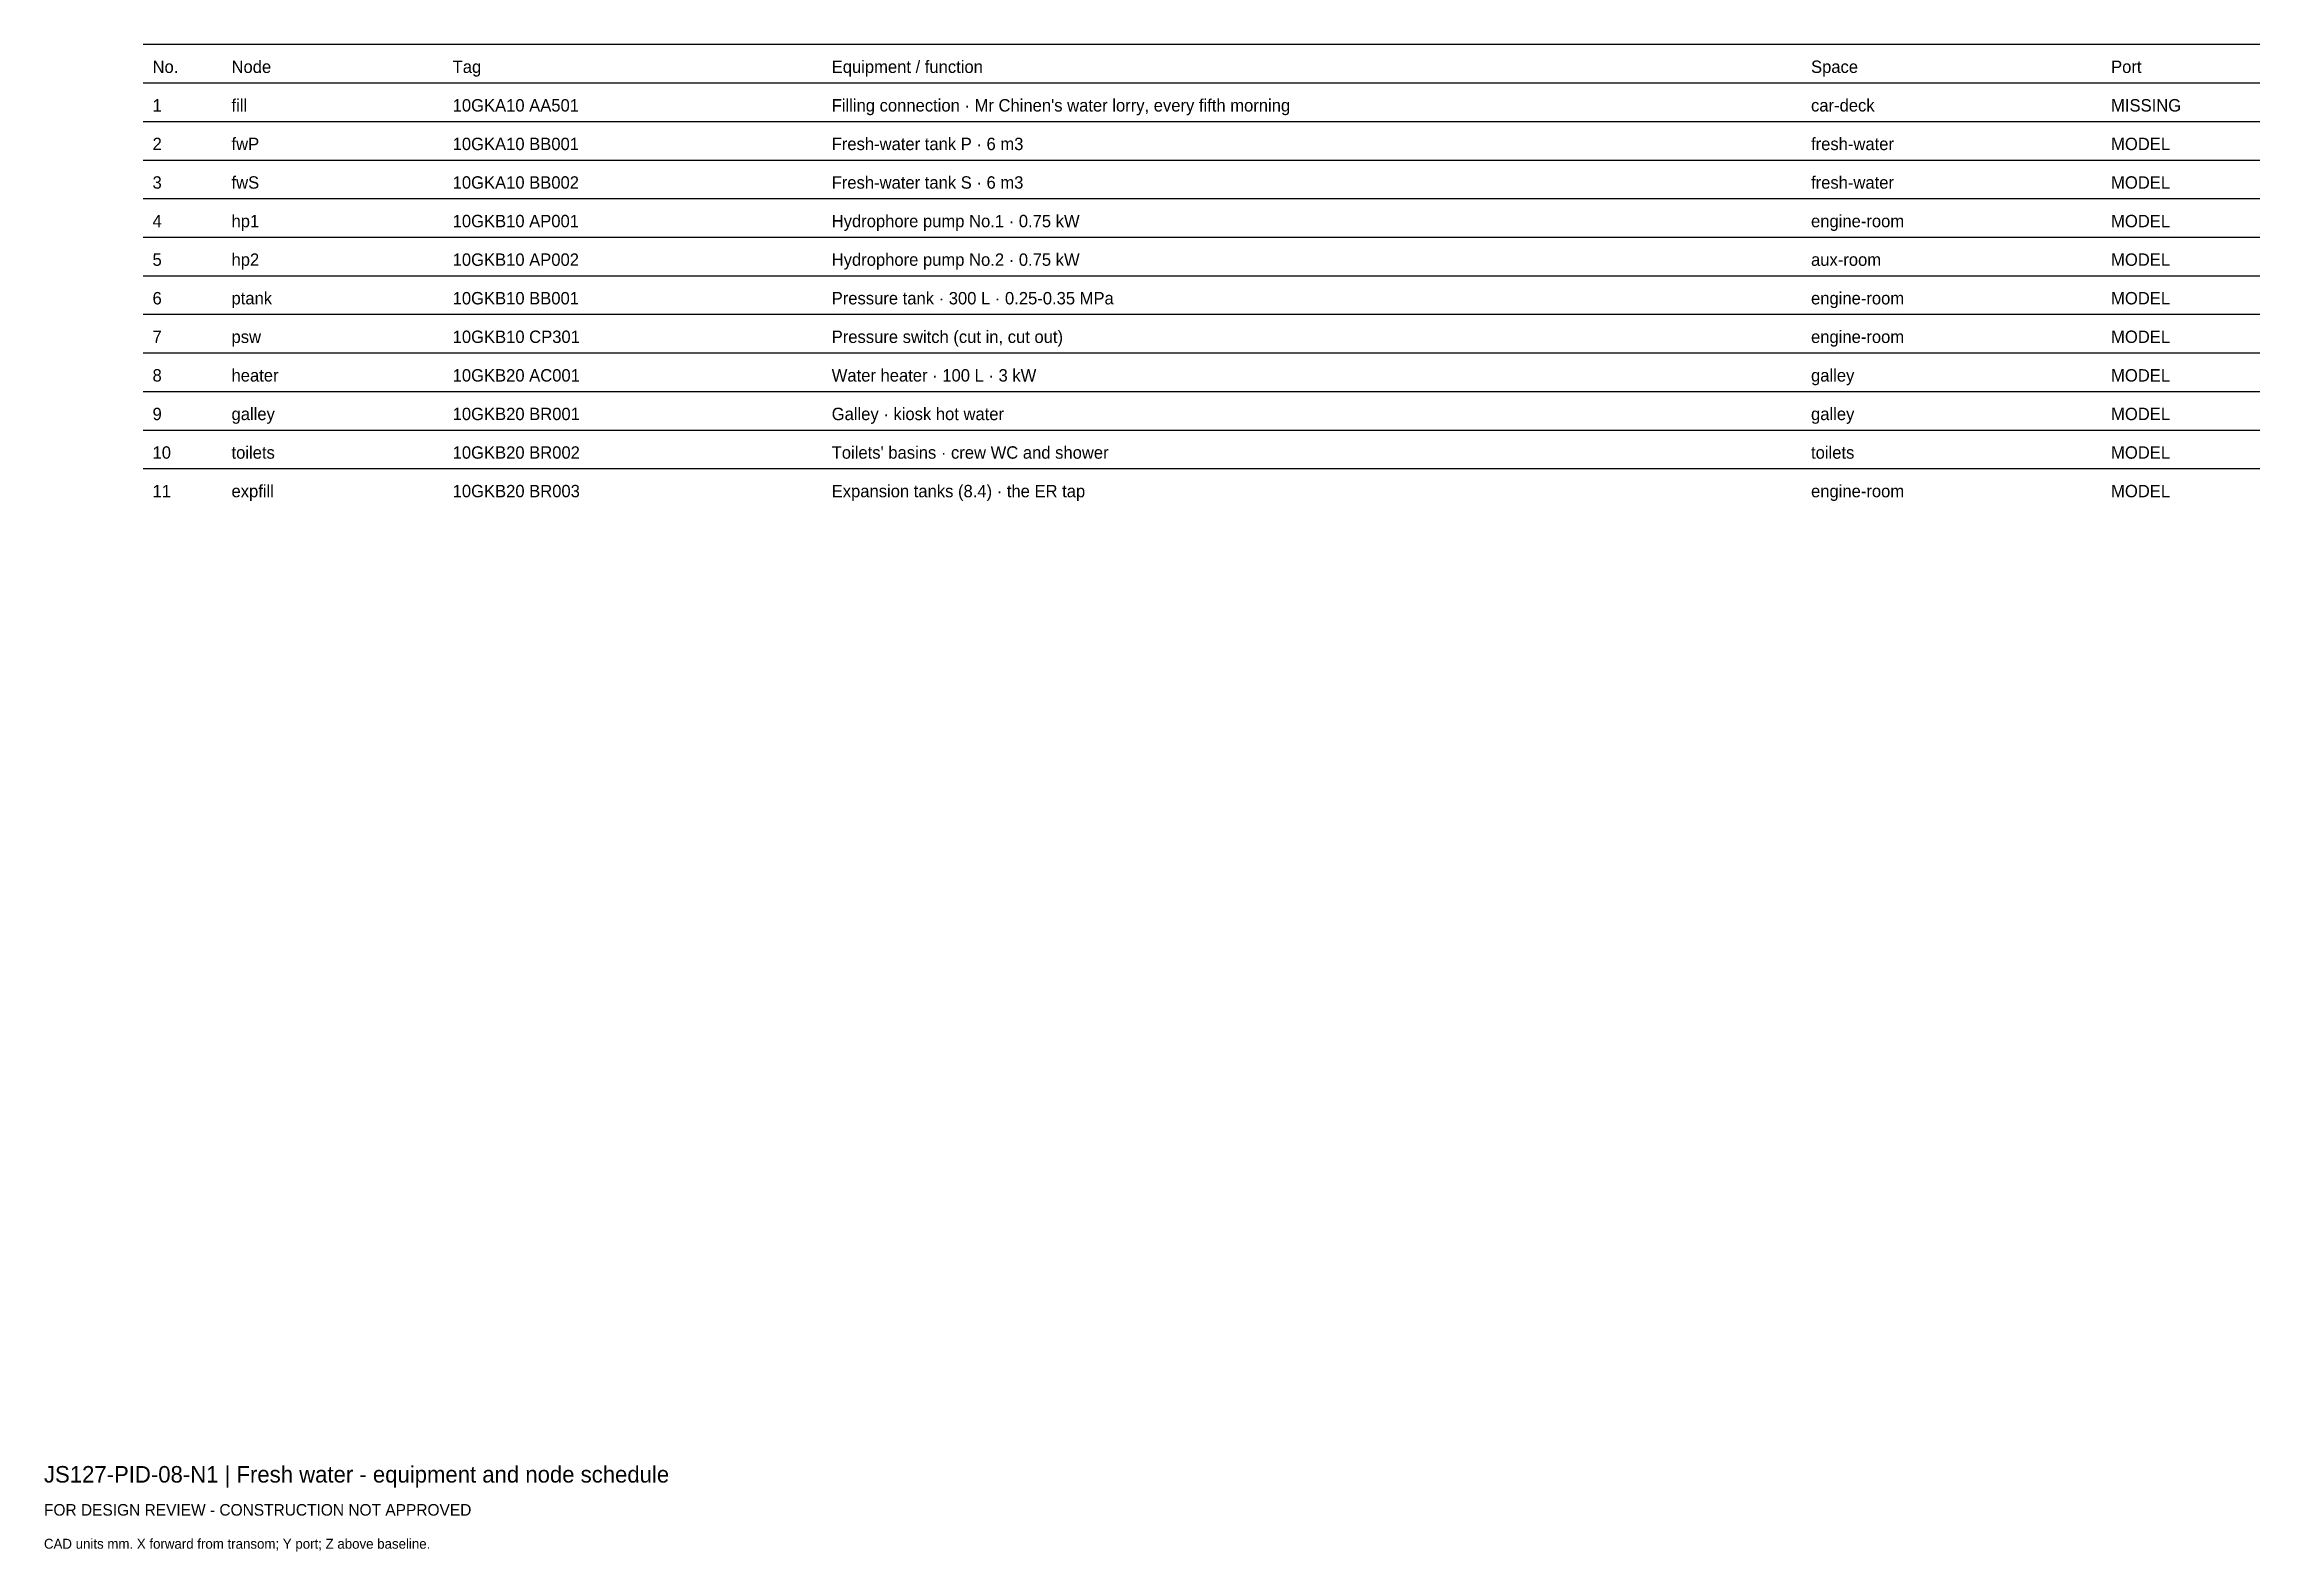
# Model space of a CAD drawing. Header units: millimetres. Extents: x 0 to 402, y -25 to 249.
import ezdxf

# ---------------------------------------------------------------- set-up
doc = ezdxf.new("R2010")
doc.units = ezdxf.units.MM
doc.layers.add('ANNOTATION', color=7, linetype='Continuous')
doc.layers.add('GEOMETRY', color=7, linetype='Continuous')

msp = doc.modelspace()

# ---------------------------------------------------------------- linework, layer by layer
at = {"layer": 'GEOMETRY'}
for p, q in [((18, 249), (402, 249)), ((18, 242), (402, 242)), ((18, 235), (402, 235)), ((18, 228), (402, 228)), ((18, 221), (402, 221)), ((18, 214), (402, 214)), ((18, 207), (402, 207)), ((18, 200), (402, 200)), ((18, 193), (402, 193)), ((18, 186), (402, 186)), ((18, 179), (402, 179)), ((18, 172), (402, 172))]:
    msp.add_line(p, q, dxfattribs=at)

# ---------------------------------------------------------------- texts
at = {"layer": 'ANNOTATION'}
for s, height, p in [('No.', 2.25, (19.7, 243.8)), ('Node', 2.25, (34.03, 243.8)), ('Tag', 2.25, (74.15, 243.8)), ('Equipment / function', 2.25, (142.92, 243.8)), ('Space', 2.25, (320.6, 243.8)), ('Port', 2.25, (375.04, 243.8)), ('1', 2.25, (19.7, 236.8)), ('fill', 2.25, (34.03, 236.8)), ('10GKA10 AA501', 2.25, (74.15, 236.8)), ("Filling connection · Mr Chinen's water lorry, every fifth morning", 2.25, (142.92, 236.8)), ('car-deck', 2.25, (320.6, 236.8)), ('MISSING', 2.25, (375.04, 236.8)), ('2', 2.25, (19.7, 229.8)), ('fwP', 2.25, (34.03, 229.8)), ('10GKA10 BB001', 2.25, (74.15, 229.8)), ('Fresh-water tank P · 6 m3', 2.25, (142.92, 229.8)), ('fresh-water', 2.25, (320.6, 229.8)), ('MODEL', 2.25, (375.04, 229.8)), ('fwS', 2.25, (34.03, 222.8)), ('Fresh-water tank S · 6 m3', 2.25, (142.92, 222.8)), ('fresh-water', 2.25, (320.6, 222.8)), ('3', 2.25, (19.7, 222.8)), ('10GKA10 BB002', 2.25, (74.15, 222.8)), ('MODEL', 2.25, (375.04, 222.8)), ('4', 2.25, (19.7, 215.8)), ('hp1', 2.25, (34.03, 215.8)), ('10GKB10 AP001', 2.25, (74.15, 215.8)), ('Hydrophore pump No.1 · 0.75 kW', 2.25, (142.92, 215.8)), ('engine-room', 2.25, (320.6, 215.8)), ('MODEL', 2.25, (375.04, 215.8)), ('5', 2.25, (19.7, 208.8)), ('hp2', 2.25, (34.03, 208.8)), ('10GKB10 AP002', 2.25, (74.15, 208.8)), ('Hydrophore pump No.2 · 0.75 kW', 2.25, (142.92, 208.8)), ('aux-room', 2.25, (320.6, 208.8)), ('MODEL', 2.25, (375.04, 208.8)), ('6', 2.25, (19.7, 201.8)), ('ptank', 2.25, (34.03, 201.8)), ('10GKB10 BB001', 2.25, (74.15, 201.8)), ('Pressure tank · 300 L · 0.25-0.35 MPa', 2.25, (142.92, 201.8)), ('engine-room', 2.25, (320.6, 201.8)), ('MODEL', 2.25, (375.04, 201.8)), ('7', 2.25, (19.7, 194.8)), ('10GKB10 CP301', 2.25, (74.15, 194.8)), ('Pressure switch (cut in, cut out)', 2.25, (142.92, 194.8)), ('engine-room', 2.25, (320.6, 194.8)), ('MODEL', 2.25, (375.04, 194.8)), ('psw', 2.25, (34.03, 194.8)), ('8', 2.25, (19.7, 187.8)), ('heater', 2.25, (34.03, 187.8)), ('10GKB20 AC001', 2.25, (74.15, 187.8)), ('Water heater · 100 L · 3 kW', 2.25, (142.92, 187.8)), ('galley', 2.25, (320.6, 187.8)), ('MODEL', 2.25, (375.04, 187.8)), ('9', 2.25, (19.7, 180.8)), ('galley', 2.25, (34.03, 180.8)), ('10GKB20 BR001', 2.25, (74.15, 180.8)), ('Galley · kiosk hot water', 2.25, (142.92, 180.8)), ('galley', 2.25, (320.6, 180.8)), ('MODEL', 2.25, (375.04, 180.8)), ('10', 2.25, (19.7, 173.8)), ('toilets', 2.25, (34.03, 173.8)), ('10GKB20 BR002', 2.25, (74.15, 173.8)), ("Toilets' basins · crew WC and shower", 2.25, (142.92, 173.8)), ('toilets', 2.25, (320.6, 173.8)), ('MODEL', 2.25, (375.04, 173.8)), ('11', 2.25, (19.7, 166.8)), ('expfill', 2.25, (34.03, 166.8)), ('10GKB20 BR003', 2.25, (74.15, 166.8)), ('Expansion tanks (8.4) · the ER tap', 2.25, (142.92, 166.8)), ('engine-room', 2.25, (320.6, 166.8)), ('MODEL', 2.25, (375.04, 166.8)), ('JS127-PID-08-N1 | Fresh water - equipment and node schedule', 3, (0, -12)), ('FOR DESIGN REVIEW - CONSTRUCTION NOT APPROVED', 2.1, (0, -18)), ('CAD units mm. X forward from transom; Y port; Z above baseline.', 1.8, (0, -24))]:
    msp.add_text(s, height=height, dxfattribs=at).set_placement(p)

doc.saveas('drawing.dxf')
